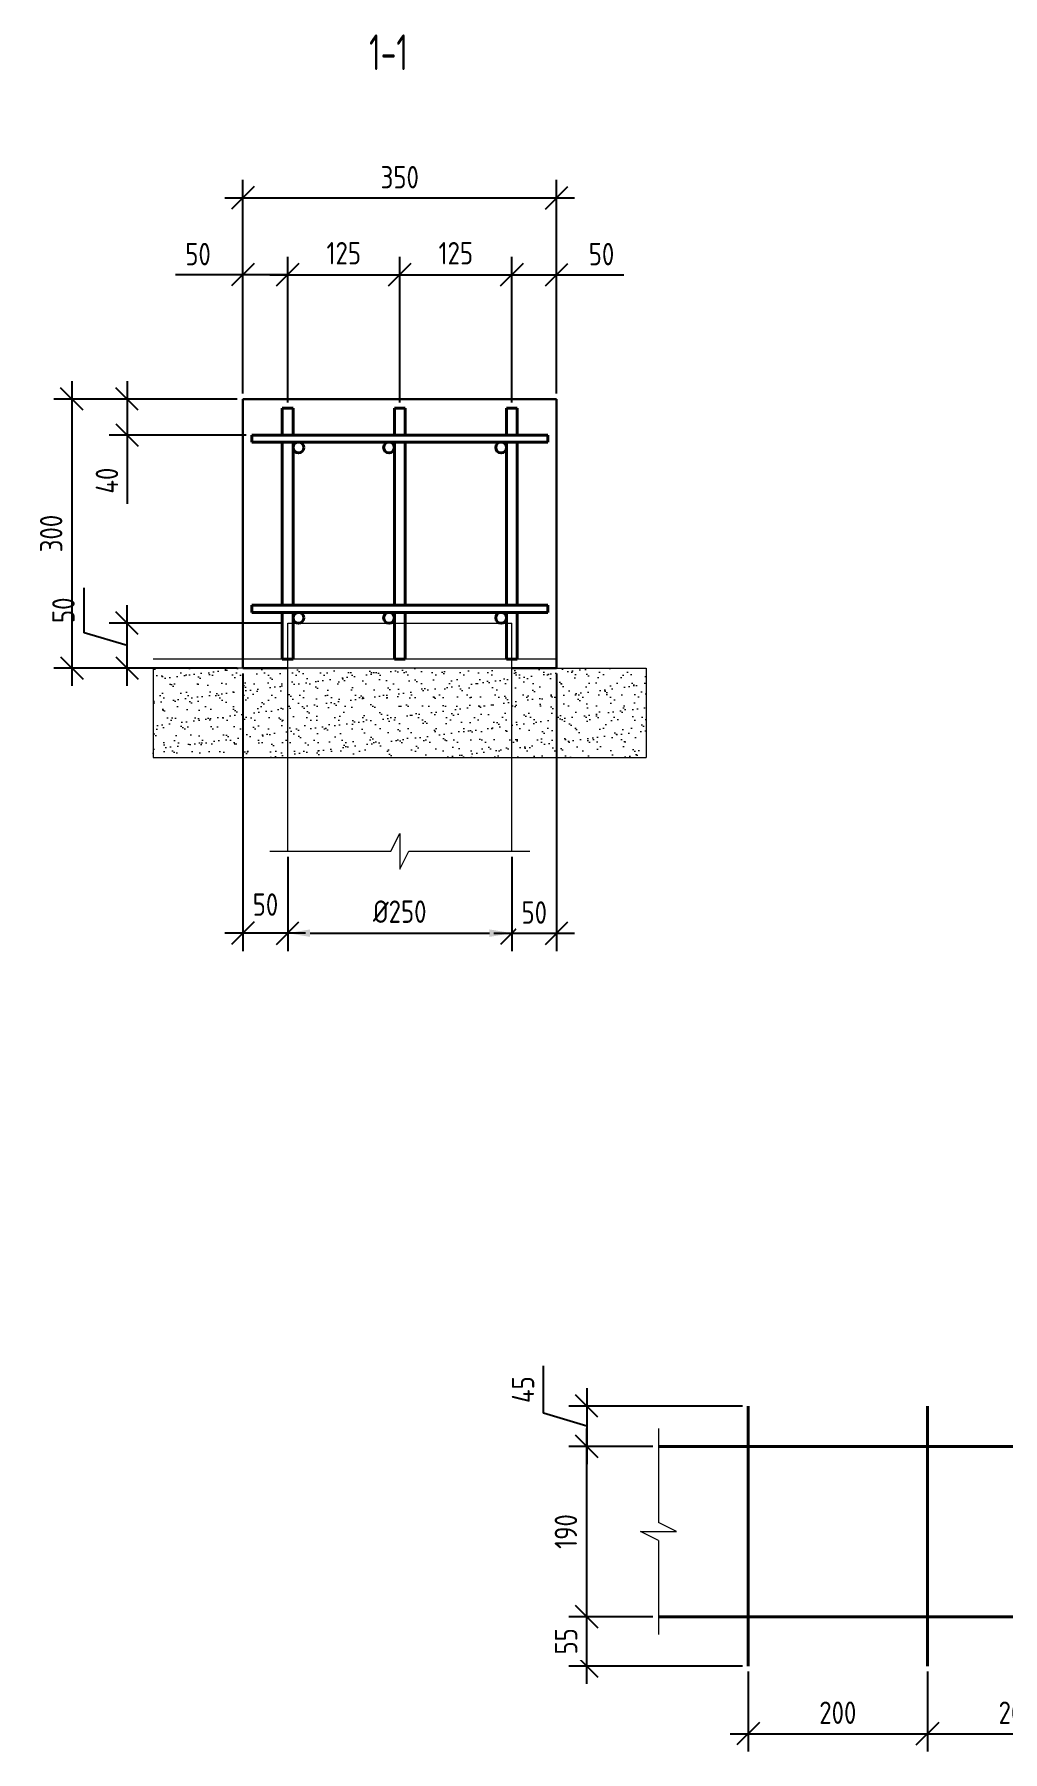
# Model space of a CAD drawing. Header units: millimetres. Extents: x -69913 to 106360, y -63759 to 35456.
# Drawn here: x 27492 to 28572, y -6684 to -4769 of the extents above; entities that cross this region are included whole.
import ezdxf

# ---------------------------------------------------------------- set-up
doc = ezdxf.new("R2010")
doc.units = ezdxf.units.MM
doc.header["$MEASUREMENT"] = 0
for name, color, linetype, lineweight in [('Арматура ОСН', 6, 'Continuous', 40), ('МОНОЛИТ', 2, 'Continuous', 30), ('размеры', 4, 'Continuous', 15), ('текст', 1, 'Continuous', 25), ('тонкая', 4, 'Continuous', 20)]:
    doc.layers.add(name, color=color, linetype=linetype, lineweight=lineweight)
doc.styles.add('style2', font='CS_Gost2304.shx')
doc.styles.add('ГОСТ 2.304', font='CS_Gost2304.shx')
doc.dimstyles.new('СПДС', dxfattribs={"dimscale": 100, "dimtxt": 2.5, "dimasz": 2.5, "dimexe": 2, "dimexo": 0.625, "dimgap": 1, "dimtad": 1, "dimdec": 0, "dimtxsty": 'ГОСТ 2.304', "dimblk": 'OBLIQUE', "dimblk1": 'OBLIQUE', "dimblk2": 'OBLIQUE', "dimcen": 2.5, "dimdle": 2, "dimadec": 0, "dimazin": 2, "dimtfac": 0.75, "dimtdec": 4, "dimtmove": 1, "dimatfit": 3, "dimfxl": 1, "dimtfill": 1, "dimtolj": 1, "dimarcsym": 1})

# ---------------------------------------------------------------- blocks, each defined once
blk = doc.blocks.new('_Oblique')
at = {"color": 0, "linetype": 'ByBlock', "lineweight": -2}
blk.add_line((-0.5, -0.5), (0.5, 0.5), dxfattribs=at)
blk = doc.blocks.new('*D109')
at = {"layer": 'размеры', "color": 0, "lineweight": -2, "ltscale": 10, "transparency": 16777216}
for p, q in [((27725, -5169.3), (27725, -5016.8)), ((27775, -5179.3), (27775, -5016.8)), ((27725, -5036.8), (27650, -5036.8)), ((27775, -5036.8), (27705, -5036.8))]:
    blk.add_line(p, q, dxfattribs=at)
at = {"layer": 'размеры', "color": 0, "lineweight": -2, "ltscale": 10, "transparency": 16777216, "xscale": 25, "yscale": 25, "zscale": 25, "rotation": 180}
blk.add_blockref('_Oblique', (27725, -5036.8), dxfattribs=at)
at = {"layer": 'размеры', "color": 0, "lineweight": -2, "ltscale": 10, "transparency": 16777216, "xscale": 25, "yscale": 25, "zscale": 25}
blk.add_blockref('_Oblique', (27775, -5036.8), dxfattribs=at)
at = {"layer": 'размеры', "color": 0, "ltscale": 10, "transparency": 16777216, "insert": (27675, -5013.8), "char_height": 25, "attachment_point": 5, "style": 'ГОСТ 2.304', "bg_fill": 3, "box_fill_scale": 1.25, "bg_fill_color": 256, "bg_fill_true_color": 13158600, "bg_fill_transparency": 0}
blk.add_mtext('\\A1;50', dxfattribs=at)
blk = doc.blocks.new('*D110')
at = {"layer": 'размеры', "color": 0, "lineweight": -2, "ltscale": 10, "transparency": 16777216}
for p, q in [((28025, -5179.3), (28025, -5016.8)), ((28075, -5169.3), (28075, -5016.8)), ((28005, -5036.8), (28075, -5036.8)), ((28075, -5036.8), (28150, -5036.8))]:
    blk.add_line(p, q, dxfattribs=at)
at = {"layer": 'размеры', "color": 0, "lineweight": -2, "ltscale": 10, "transparency": 16777216, "xscale": 25, "yscale": 25, "zscale": 25, "rotation": 180}
blk.add_blockref('_Oblique', (28025, -5036.8), dxfattribs=at)
at = {"layer": 'размеры', "color": 0, "lineweight": -2, "ltscale": 10, "transparency": 16777216, "xscale": 25, "yscale": 25, "zscale": 25}
blk.add_blockref('_Oblique', (28075, -5036.8), dxfattribs=at)
at = {"layer": 'размеры', "color": 0, "ltscale": 10, "transparency": 16777216, "insert": (28125, -5013.8), "char_height": 25, "attachment_point": 5, "style": 'ГОСТ 2.304', "bg_fill": 3, "box_fill_scale": 1.25, "bg_fill_color": 256, "bg_fill_true_color": 13158600, "bg_fill_transparency": 0}
blk.add_mtext('\\A1;50', dxfattribs=at)
blk = doc.blocks.new('*D93')
at = {"layer": 'размеры', "color": 0, "lineweight": -2, "ltscale": 10, "transparency": 16777216}
for p, q in [((27775, -5179.3), (27775, -5016.8)), ((27900, -5179.3), (27900, -5016.8)), ((27755, -5036.8), (27920, -5036.8))]:
    blk.add_line(p, q, dxfattribs=at)
at = {"layer": 'размеры', "color": 0, "lineweight": -2, "ltscale": 10, "transparency": 16777216, "xscale": 25, "yscale": 25, "zscale": 25, "rotation": 180}
blk.add_blockref('_Oblique', (27775, -5036.8), dxfattribs=at)
at = {"layer": 'размеры', "color": 0, "lineweight": -2, "ltscale": 10, "transparency": 16777216, "xscale": 25, "yscale": 25, "zscale": 25}
blk.add_blockref('_Oblique', (27900, -5036.8), dxfattribs=at)
at = {"layer": 'размеры', "color": 0, "ltscale": 10, "transparency": 16777216, "insert": (27837.5, -5012.8), "char_height": 25, "attachment_point": 5, "style": 'ГОСТ 2.304', "bg_fill": 3, "box_fill_scale": 1.25, "bg_fill_color": 256, "bg_fill_true_color": 13158600, "bg_fill_transparency": 0}
blk.add_mtext('\\A1;125', dxfattribs=at)
blk = doc.blocks.new('*D94')
at = {"layer": 'размеры', "color": 0, "lineweight": -2, "ltscale": 10, "transparency": 16777216}
for p, q in [((27900, -5179.3), (27900, -5016.8)), ((28025, -5179.3), (28025, -5016.8)), ((27880, -5036.8), (28045, -5036.8))]:
    blk.add_line(p, q, dxfattribs=at)
at = {"layer": 'размеры', "color": 0, "lineweight": -2, "ltscale": 10, "transparency": 16777216, "xscale": 25, "yscale": 25, "zscale": 25, "rotation": 180}
blk.add_blockref('_Oblique', (27900, -5036.8), dxfattribs=at)
at = {"layer": 'размеры', "color": 0, "lineweight": -2, "ltscale": 10, "transparency": 16777216, "xscale": 25, "yscale": 25, "zscale": 25}
blk.add_blockref('_Oblique', (28025, -5036.8), dxfattribs=at)
at = {"layer": 'размеры', "color": 0, "ltscale": 10, "transparency": 16777216, "insert": (27962.5, -5012.8), "char_height": 25, "attachment_point": 5, "style": 'ГОСТ 2.304', "bg_fill": 3, "box_fill_scale": 1.25, "bg_fill_color": 256, "bg_fill_true_color": 13158600, "bg_fill_transparency": 0}
blk.add_mtext('\\A1;125', dxfattribs=at)
blk = doc.blocks.new('*D111')
at = {"layer": 'размеры', "color": 0, "lineweight": -2, "ltscale": 10, "transparency": 16777216}
for p, q in [((27547.9, -5436.1), (27547.9, -5386.1)), ((27595.9, -5495.5), (27595.9, -5405.5)), ((27595.9, -5450.5), (27547.9, -5436.1)), ((27768.7, -5425.5), (27575.9, -5425.5)), ((27718.7, -5475.5), (27575.9, -5475.5))]:
    blk.add_line(p, q, dxfattribs=at)
at = {"layer": 'размеры', "color": 0, "lineweight": -2, "ltscale": 10, "transparency": 16777216, "xscale": 25, "yscale": 25, "zscale": 25}
for p, rotation in [((27595.9, -5425.5), 90), ((27595.9, -5475.5), 270)]:
    blk.add_blockref('_Oblique', p, dxfattribs=dict(at, rotation=rotation))
at = {"layer": 'размеры', "color": 0, "ltscale": 10, "transparency": 16777216, "insert": (27524.9, -5411.1), "char_height": 25, "attachment_point": 5, "rotation": 90, "style": 'ГОСТ 2.304', "bg_fill": 3, "box_fill_scale": 1.25, "bg_fill_color": 256, "bg_fill_true_color": 13158600, "bg_fill_transparency": 0}
blk.add_mtext('\\A1;50', dxfattribs=at)
blk = doc.blocks.new('*D112')
at = {"layer": 'размеры', "color": 0, "lineweight": -2, "ltscale": 10, "transparency": 16777216}
for p, q in [((27595.9, -5155.5), (27595.9, -5215.6)), ((27718.7, -5175.5), (27575.9, -5175.5)), ((27728.7, -5215.6), (27575.9, -5215.6)), ((27595.9, -5215.6), (27595.9, -5292.5))]:
    blk.add_line(p, q, dxfattribs=at)
at = {"layer": 'размеры', "color": 0, "lineweight": -2, "ltscale": 10, "transparency": 16777216, "xscale": 25, "yscale": 25, "zscale": 25}
for p, rotation in [((27595.9, -5175.5), 90), ((27595.9, -5215.6), 270)]:
    blk.add_blockref('_Oblique', p, dxfattribs=dict(at, rotation=rotation))
at = {"layer": 'размеры', "color": 0, "ltscale": 10, "transparency": 16777216, "insert": (27573.4, -5266.5), "char_height": 25, "attachment_point": 5, "rotation": 90, "style": 'ГОСТ 2.304', "bg_fill": 3, "box_fill_scale": 1.25, "bg_fill_color": 256, "bg_fill_true_color": 13158600, "bg_fill_transparency": 0}
blk.add_mtext('\\A1;40', dxfattribs=at)
blk = doc.blocks.new('*D113')
at = {"layer": 'размеры', "color": 0, "lineweight": -2, "ltscale": 10, "transparency": 16777216}
for p, q in [((27534.2, -5155.5), (27534.2, -5495.5)), ((27718.7, -5175.5), (27514.2, -5175.5)), ((27718.7, -5475.5), (27514.2, -5475.5))]:
    blk.add_line(p, q, dxfattribs=at)
at = {"layer": 'размеры', "color": 0, "lineweight": -2, "ltscale": 10, "transparency": 16777216, "xscale": 25, "yscale": 25, "zscale": 25}
for p, rotation in [((27534.2, -5175.5), 90), ((27534.2, -5475.5), 270)]:
    blk.add_blockref('_Oblique', p, dxfattribs=dict(at, rotation=rotation))
at = {"layer": 'размеры', "color": 0, "ltscale": 10, "transparency": 16777216, "insert": (27511.2, -5325.5), "char_height": 25, "attachment_point": 5, "rotation": 90, "style": 'ГОСТ 2.304', "bg_fill": 3, "box_fill_scale": 1.25, "bg_fill_color": 256, "bg_fill_true_color": 13158600, "bg_fill_transparency": 0}
blk.add_mtext('\\A1;300', dxfattribs=at)
blk = doc.blocks.new('*D95')
at = {"layer": 'размеры', "color": 0, "lineweight": -2, "ltscale": 10, "transparency": 16777216}
for p, q in [((27725, -5481.8), (27725, -5791.3)), ((27775, -5686.2), (27775, -5791.3)), ((27795, -5771.3), (27705, -5771.3))]:
    blk.add_line(p, q, dxfattribs=at)
at = {"layer": 'размеры', "color": 0, "ltscale": 10, "transparency": 16777216, "insert": (27750.2, -5739.4), "char_height": 25, "attachment_point": 5, "style": 'ГОСТ 2.304', "bg_fill": 3, "box_fill_scale": 1.25, "bg_fill_color": 256, "bg_fill_true_color": 13158600, "bg_fill_transparency": 0}
blk.add_mtext('\\A1;50', dxfattribs=at)
at = {"layer": 'размеры', "color": 0, "lineweight": -2, "ltscale": 10, "transparency": 16777216, "xscale": 25, "yscale": 25, "zscale": 25, "rotation": 180}
blk.add_blockref('_Oblique', (27725, -5771.3), dxfattribs=at)
at = {"layer": 'размеры', "color": 0, "lineweight": -2, "ltscale": 10, "transparency": 16777216, "xscale": 25, "yscale": 25, "zscale": 25}
blk.add_blockref('_Oblique', (27775, -5771.3), dxfattribs=at)
blk = doc.blocks.new('*D96')
at = {"layer": 'размеры', "color": 0, "lineweight": -2, "ltscale": 10, "transparency": 16777216}
for p, q in [((28075, -5481.8), (28075, -5791.3)), ((28025, -5686.2), (28025, -5791.3)), ((28005, -5771.3), (28095, -5771.3))]:
    blk.add_line(p, q, dxfattribs=at)
at = {"layer": 'размеры', "color": 0, "lineweight": -2, "ltscale": 10, "transparency": 16777216, "xscale": 25, "yscale": 25, "zscale": 25, "rotation": 180}
blk.add_blockref('_Oblique', (28025, -5771.3), dxfattribs=at)
at = {"layer": 'размеры', "color": 0, "lineweight": -2, "ltscale": 10, "transparency": 16777216, "xscale": 25, "yscale": 25, "zscale": 25}
blk.add_blockref('_Oblique', (28075, -5771.3), dxfattribs=at)
at = {"layer": 'размеры', "color": 0, "ltscale": 10, "transparency": 16777216, "insert": (28050, -5748.3), "char_height": 25, "attachment_point": 5, "style": 'ГОСТ 2.304', "bg_fill": 3, "box_fill_scale": 1.25, "bg_fill_color": 256, "bg_fill_true_color": 13158600, "bg_fill_transparency": 0}
blk.add_mtext('\\A1;50', dxfattribs=at)
blk = doc.blocks.new('*D97')
at = {"layer": 'размеры', "color": 0, "lineweight": -2, "ltscale": 0.001, "transparency": 16777216}
for p, q in [((27725, -5169.3), (27725, -4931)), ((28075, -5169.3), (28075, -4931)), ((27705, -4951), (28095, -4951))]:
    blk.add_line(p, q, dxfattribs=at)
at = {"layer": 'размеры', "color": 0, "lineweight": -2, "ltscale": 0.001, "transparency": 16777216, "xscale": 25, "yscale": 25, "zscale": 25, "rotation": 180}
blk.add_blockref('_Oblique', (27725, -4951), dxfattribs=at)
at = {"layer": 'размеры', "color": 0, "lineweight": -2, "ltscale": 0.001, "transparency": 16777216, "xscale": 25, "yscale": 25, "zscale": 25}
blk.add_blockref('_Oblique', (28075, -4951), dxfattribs=at)
at = {"layer": 'размеры', "color": 0, "ltscale": 0.001, "transparency": 16777216, "insert": (27900, -4928), "char_height": 25, "attachment_point": 5, "style": 'ГОСТ 2.304', "bg_fill": 3, "box_fill_scale": 1.25, "bg_fill_color": 256, "bg_fill_true_color": 13158600, "bg_fill_transparency": 0}
blk.add_mtext('\\A1;350', dxfattribs=at)
blk = doc.blocks.new('*D104')
at = {"layer": 'размеры', "color": 0, "lineweight": -2, "ltscale": 100, "transparency": 16777216}
for p, q in [((28060.5, -6306.9), (28060.5, -6254)), ((28108.5, -6278.8), (28108.5, -6363.8)), ((28282.3, -6298.8), (28088.5, -6298.8)), ((28108.5, -6321.3), (28060.5, -6306.9)), ((28182.3, -6343.8), (28088.5, -6343.8))]:
    blk.add_line(p, q, dxfattribs=at)
at = {"layer": 'размеры', "color": 0, "lineweight": -2, "ltscale": 100, "transparency": 16777216, "xscale": 25, "yscale": 25, "zscale": 25}
for p, rotation in [((28108.5, -6298.8), 90), ((28108.5, -6343.8), 270)]:
    blk.add_blockref('_Oblique', p, dxfattribs=dict(at, rotation=rotation))
at = {"layer": 'размеры', "color": 0, "ltscale": 100, "transparency": 16777216, "insert": (28037.5, -6280.5), "char_height": 25, "attachment_point": 5, "rotation": 90, "style": 'ГОСТ 2.304', "bg_fill": 3, "box_fill_scale": 1.25, "bg_fill_color": 256, "bg_fill_true_color": 13158600, "bg_fill_transparency": 0}
blk.add_mtext('\\A1;45', dxfattribs=at)
blk = doc.blocks.new('*D105')
at = {"layer": 'размеры', "color": 0, "lineweight": -2, "ltscale": 10, "transparency": 16777216}
for p, q in [((28108.5, -6608.8), (28108.5, -6513.8)), ((28182.3, -6533.8), (28088.5, -6533.8)), ((28282.3, -6588.8), (28088.5, -6588.8))]:
    blk.add_line(p, q, dxfattribs=at)
at = {"layer": 'размеры', "color": 0, "lineweight": -2, "ltscale": 10, "transparency": 16777216, "xscale": 25, "yscale": 25, "zscale": 25}
for p, rotation in [((28108.5, -6533.8), 90), ((28108.5, -6588.8), 270)]:
    blk.add_blockref('_Oblique', p, dxfattribs=dict(at, rotation=rotation))
at = {"layer": 'размеры', "color": 0, "ltscale": 10, "transparency": 16777216, "insert": (28085.5, -6561.3), "char_height": 25, "attachment_point": 5, "rotation": 90, "style": 'ГОСТ 2.304', "bg_fill": 3, "box_fill_scale": 1.25, "bg_fill_color": 256, "bg_fill_true_color": 13158600, "bg_fill_transparency": 0}
blk.add_mtext('\\A1;55', dxfattribs=at)
blk = doc.blocks.new('*D106')
at = {"layer": 'размеры', "color": 0, "lineweight": -2, "ltscale": 10, "transparency": 16777216}
for p, q in [((28108.5, -6553.8), (28108.5, -6323.8)), ((28182.3, -6343.8), (28088.5, -6343.8)), ((28182.3, -6533.8), (28088.5, -6533.8))]:
    blk.add_line(p, q, dxfattribs=at)
at = {"layer": 'размеры', "color": 0, "lineweight": -2, "ltscale": 10, "transparency": 16777216, "xscale": 25, "yscale": 25, "zscale": 25}
for p, rotation in [((28108.5, -6343.8), 90), ((28108.5, -6533.8), 270)]:
    blk.add_blockref('_Oblique', p, dxfattribs=dict(at, rotation=rotation))
at = {"layer": 'размеры', "color": 0, "ltscale": 10, "transparency": 16777216, "insert": (28085.3, -6438.8), "char_height": 25, "attachment_point": 5, "rotation": 90, "style": 'ГОСТ 2.304', "bg_fill": 3, "box_fill_scale": 1.25, "bg_fill_color": 256, "bg_fill_true_color": 13158600, "bg_fill_transparency": 0}
blk.add_mtext('\\A1;190', dxfattribs=at)
blk = doc.blocks.new('*D107')
at = {"layer": 'размеры', "color": 0, "lineweight": -2, "ltscale": 10, "transparency": 16777216}
for p, q in [((28288.6, -6595), (28288.6, -6684.3)), ((28488.6, -6595), (28488.6, -6684.3)), ((28268.6, -6664.3), (28508.6, -6664.3))]:
    blk.add_line(p, q, dxfattribs=at)
at = {"layer": 'размеры', "color": 0, "lineweight": -2, "ltscale": 10, "transparency": 16777216, "xscale": 25, "yscale": 25, "zscale": 25, "rotation": 180}
blk.add_blockref('_Oblique', (28288.6, -6664.3), dxfattribs=at)
at = {"layer": 'размеры', "color": 0, "lineweight": -2, "ltscale": 10, "transparency": 16777216, "xscale": 25, "yscale": 25, "zscale": 25}
blk.add_blockref('_Oblique', (28488.6, -6664.3), dxfattribs=at)
at = {"layer": 'размеры', "color": 0, "ltscale": 10, "transparency": 16777216, "insert": (28388.6, -6640.9), "char_height": 25, "attachment_point": 5, "style": 'ГОСТ 2.304', "bg_fill": 3, "box_fill_scale": 1.25, "bg_fill_color": 256, "bg_fill_true_color": 13158600, "bg_fill_transparency": 0}
blk.add_mtext('\\A1;200', dxfattribs=at)
blk = doc.blocks.new('*D89')
at = {"layer": 'размеры', "color": 0, "lineweight": -2, "ltscale": 10, "transparency": 16777216}
for p, q in [((28488.6, -6595), (28488.6, -6684.3)), ((28688.6, -6595), (28688.6, -6684.3)), ((28468.6, -6664.3), (28708.6, -6664.3))]:
    blk.add_line(p, q, dxfattribs=at)
at = {"layer": 'размеры', "color": 0, "lineweight": -2, "ltscale": 10, "transparency": 16777216, "xscale": 25, "yscale": 25, "zscale": 25, "rotation": 180}
blk.add_blockref('_Oblique', (28488.6, -6664.3), dxfattribs=at)
at = {"layer": 'размеры', "color": 0, "lineweight": -2, "ltscale": 10, "transparency": 16777216, "xscale": 25, "yscale": 25, "zscale": 25}
blk.add_blockref('_Oblique', (28688.6, -6664.3), dxfattribs=at)
at = {"layer": 'размеры', "color": 0, "ltscale": 10, "transparency": 16777216, "insert": (28588.6, -6640.9), "char_height": 25, "attachment_point": 5, "style": 'ГОСТ 2.304', "bg_fill": 3, "box_fill_scale": 1.25, "bg_fill_color": 256, "bg_fill_true_color": 13158600, "bg_fill_transparency": 0}
blk.add_mtext('\\A1;200', dxfattribs=at)
blk = doc.blocks.new('*D108')
at = {"layer": 'размеры', "color": 0, "lineweight": -2, "ltscale": 10, "transparency": 16777216}
for p, q in [((27775, -5686.2), (27775, -5791.3)), ((28025, -5686.2), (28025, -5791.3)), ((27800, -5771.3), (28000, -5771.3))]:
    blk.add_line(p, q, dxfattribs=at)
at = {"layer": 'размеры', "color": 0, "ltscale": 10, "transparency": 16777216}
for points in [[(27800, -5767.1), (27800, -5775.5), (27775, -5771.3)], [(28000, -5767.1), (28000, -5775.5), (28025, -5771.3)]]:
    blk.add_solid(points, dxfattribs=at)
at = {"layer": 'размеры', "color": 0, "ltscale": 10, "transparency": 16777216, "insert": (27900, -5747.3), "char_height": 25, "attachment_point": 5, "style": 'ГОСТ 2.304', "bg_fill": 3, "box_fill_scale": 1.25, "bg_fill_color": 256, "bg_fill_true_color": 13158600, "bg_fill_transparency": 0}
blk.add_mtext('\\A1;%%c250', dxfattribs=at)

msp = doc.modelspace()

# ---------------------------------------------------------------- hatches: boundary and pattern name
at = {"layer": 'тонкая'}
h = msp.add_hatch(dxfattribs=at)
h.set_pattern_fill('AR-SAND', color=256, scale=10)
h.set_pattern_definition([(37.5, (-186885.553, -76527.998), (-0.6299336, 19.2682377), [0, -15.2, 0, -17, 0, -16.25]), (7.5, (-186885.553, -76527.998), (17.697767, 28.2214607), [0, -8.2, 0, -13.7, 0, -5.25]), (327.5, (-186897.853, -76527.998), (31.1414186, 0.0565905), [0, -5, 0, -18, 0, -23.5]), (317.5, (-186897.853, -76527.998), (30.061266, 8.7767556), [0, -2.5, 0, -11.8, 0, -13.5])])
h.paths.add_polyline_path([(28175, -5475.5), (27625, -5475.5), (27625, -5575.5), (28175, -5575.5)])

# ---------------------------------------------------------------- linework, layer by layer
at = {"layer": 'Арматура ОСН', "ltscale": 20}
for p, q in [((27769, -5215.6), (27769, -5185.5)), ((27781, -5215.6), (27781, -5185.5)), ((27894, -5215.6), (27894, -5185.5)), ((27906, -5215.6), (27906, -5185.5)), ((28019, -5215.6), (28019, -5185.5)), ((28031, -5215.6), (28031, -5185.5)), ((27769, -5405.5), (27769, -5223.6)), ((27781, -5405.5), (27781, -5223.6)), ((27894, -5405.5), (27894, -5223.6)), ((27906, -5405.5), (27906, -5223.6)), ((28019, -5405.5), (28019, -5223.6)), ((28031, -5405.5), (28031, -5223.6)), ((27769, -5465.5), (27769, -5413.5)), ((27781, -5465.5), (27781, -5413.5)), ((27894, -5465.5), (27894, -5413.5)), ((27906, -5465.5), (27906, -5413.5)), ((28019, -5465.5), (28019, -5413.5)), ((28031, -5465.5), (28031, -5413.5)), ((28288.6, -6298.8), (28288.6, -6588.8)), ((28488.6, -6298.8), (28488.6, -6588.8)), ((29388.6, -6343.8), (28188.6, -6343.8)), ((29388.6, -6533.8), (28188.6, -6533.8))]:
    msp.add_line(p, q, dxfattribs=at)
at = {"layer": 'Арматура ОСН', "ltscale": 10}
for p, q in [((27735, -5215.6), (28065, -5215.6)), ((27735, -5223.6), (27735, -5215.6)), ((27735, -5223.6), (28065, -5223.6)), ((28065, -5223.6), (28065, -5215.6)), ((27735, -5405.5), (28065, -5405.5)), ((27735, -5413.5), (28065, -5413.5)), ((28065, -5413.5), (28065, -5405.5)), ((27894, -5465.5), (27906, -5465.5)), ((28019, -5465.5), (28031, -5465.5))]:
    msp.add_line(p, q, dxfattribs=at)
at = {"layer": 'Арматура ОСН', "ltscale": 100}
for centre in [(27787, -5229.6), (27888, -5229.6), (28013, -5229.6), (27787, -5419.5), (27888, -5419.5), (28013, -5419.5)]:
    msp.add_circle(centre, 6, dxfattribs=at)
at = {"layer": 'МОНОЛИТ', "ltscale": 20}
for p, q in [((28075, -5175.5), (27725, -5175.5)), ((27725, -5475.5), (27725, -5175.5)), ((28075, -5475.5), (28075, -5175.5)), ((27775, -5475.5), (27725, -5475.5)), ((28075, -5475.5), (28025, -5475.5))]:
    msp.add_line(p, q, dxfattribs=at)
at = {"layer": 'МОНОЛИТ', "lineweight": 15, "ltscale": 20}
for p, q in [((27775, -5680), (27775, -5425.5)), ((27775, -5425.5), (28025, -5425.5)), ((28025, -5680), (28025, -5425.5))]:
    msp.add_line(p, q, dxfattribs=at)
at = {"layer": 'тонкая', "ltscale": 10}
for p, q in [((28175, -5475.5), (28175, -5575.5)), ((27890, -5680), (27900, -5660)), ((27900, -5660), (27900, -5700)), ((27900, -5700), (27910, -5680))]:
    msp.add_line(p, q, dxfattribs=at)
at = {"layer": 'тонкая', "ltscale": 20}
for p, q in [((28188.6, -6323.8), (28188.6, -6428.8)), ((28208.6, -6438.8), (28188.6, -6428.8)), ((28188.6, -6448.8), (28168.6, -6438.8)), ((28168.6, -6438.8), (28208.6, -6438.8)), ((28188.6, -6448.8), (28188.6, -6553.8))]:
    msp.add_line(p, q, dxfattribs=at)

# ---------------------------------------------------------------- texts
at = {"layer": 'текст', "color": 0, "linetype": 'Continuous', "lineweight": 25, "ltscale": 15, "style": 'style2', "width": 0.8}
msp.add_text('1-1', height=40, dxfattribs=at).set_placement((27865.8, -4808.6))

# ---------------------------------------------------------------- next in the draw order: dimensions: what is measured, and where the dimension line sits
at = {"layer": 'размеры', "ltscale": 10}
dim = msp.add_linear_dim(base=(27775, -5036.8), p1=(27725, -5175.5), p2=(27775, -5185.5), dimstyle='СПДС', override={"dimscale": 10, "dimtmove": 0}, dxfattribs=at)
dim.commit()
dim.dimension.update_dxf_attribs({"geometry": '*D109', "text_midpoint": (27675, -5036.8), "dimtype": 160})
for base, p1, p2, override, picture, middle in [((28075, -5036.8), (28025, -5185.5), (28075, -5175.5), {"dimscale": 10, "dimtmove": 0}, '*D110', (28125, -5013.8)), ((28075, -5771.3), (28025, -5680), (28075, -5475.5), {"dimscale": 10}, '*D96', (28050, -5748.3))]:
    dim = msp.add_linear_dim(base=base, p1=p1, p2=p2, dimstyle='СПДС', override=override, dxfattribs=at)
    dim.commit()
    dim.dimension.update_dxf_attribs({"geometry": picture, "text_midpoint": middle})
for base, p1, p2, picture, middle in [((27595.9, -5425.5), (27725, -5475.5), (27775, -5425.5), '*D111', (27524.9, -5426.1)), ((28108.5, -6533.8), (28288.6, -6588.8), (28188.6, -6533.8), '*D105', (28085.5, -6561.3))]:
    dim = msp.add_linear_dim(base=base, p1=p1, p2=p2, angle=90, dimstyle='СПДС', override={"dimscale": 10}, dxfattribs=at)
    dim.commit()
    dim.dimension.update_dxf_attribs({"geometry": picture, "text_midpoint": middle})
at = {"layer": 'размеры', "ltscale": 100}
dim = msp.add_linear_dim(base=(28108.5, -6343.8), p1=(28288.6, -6298.8), p2=(28188.6, -6343.8), angle=90, dimstyle='СПДС', override={"dimscale": 10}, dxfattribs=at)
dim.commit()
dim.dimension.update_dxf_attribs({"geometry": '*D104', "text_midpoint": (28037.5, -6296.9)})

# ---------------------------------------------------------------- next in the draw order: linework, layer by layer
at = {"layer": 'Арматура ОСН', "ltscale": 10}
for p, q in [((27735, -5413.5), (27735, -5405.5)), ((27769, -5465.5), (27781, -5465.5))]:
    msp.add_line(p, q, dxfattribs=at)
at = {"layer": 'тонкая', "ltscale": 10}
for p, q in [((28075, -5475.5), (28175, -5475.5)), ((27910, -5680), (28045, -5680))]:
    msp.add_line(p, q, dxfattribs=at)

# ---------------------------------------------------------------- next in the draw order: dimensions: what is measured, and where the dimension line sits
at = {"layer": 'размеры', "ltscale": 10}
for base, p1, p2, picture, middle in [((27900, -5036.8), (27775, -5185.5), (27900, -5185.5), '*D93', (27837.5, -5012.8)), ((28488.6, -6664.3), (28288.6, -6588.8), (28488.6, -6588.8), '*D107', (28388.6, -6640.9))]:
    dim = msp.add_linear_dim(base=base, p1=p1, p2=p2, dimstyle='СПДС', override={"dimscale": 10}, dxfattribs=at)
    dim.commit()
    dim.dimension.update_dxf_attribs({"geometry": picture, "text_midpoint": middle})
for base, p1, p2, override, picture, middle in [((27595.9, -5215.6), (27725, -5175.5), (27735, -5215.6), {"dimscale": 10, "dimtmove": 0}, '*D112', (27573.4, -5266.5)), ((28108.5, -6343.8), (28188.6, -6533.8), (28188.6, -6343.8), {"dimscale": 10}, '*D106', (28085.3, -6438.8))]:
    dim = msp.add_linear_dim(base=base, p1=p1, p2=p2, angle=90, dimstyle='СПДС', override=override, dxfattribs=at)
    dim.commit()
    dim.dimension.update_dxf_attribs({"geometry": picture, "text_midpoint": middle})

# ---------------------------------------------------------------- next in the draw order: linework, layer by layer
at = {"layer": 'Арматура ОСН', "ltscale": 10}
msp.add_line((27769, -5185.5), (27781, -5185.5), dxfattribs=at)

# ---------------------------------------------------------------- next in the draw order: dimensions: what is measured, and where the dimension line sits
at = {"layer": 'размеры', "ltscale": 10}
for base, p1, p2, picture, middle in [((28025, -5036.8), (27900, -5185.5), (28025, -5185.5), '*D94', (27962.5, -5012.8)), ((28688.6, -6664.3), (28488.6, -6588.8), (28688.6, -6588.8), '*D89', (28588.6, -6640.9))]:
    dim = msp.add_linear_dim(base=base, p1=p1, p2=p2, dimstyle='СПДС', override={"dimscale": 10}, dxfattribs=at)
    dim.commit()
    dim.dimension.update_dxf_attribs({"geometry": picture, "text_midpoint": middle})
dim = msp.add_linear_dim(base=(27534.2, -5475.5), p1=(27725, -5175.5), p2=(27725, -5475.5), angle=90, dimstyle='СПДС', override={"dimscale": 10}, dxfattribs=at)
dim.commit()
dim.dimension.update_dxf_attribs({"geometry": '*D113', "text_midpoint": (27511.2, -5325.5)})

# ---------------------------------------------------------------- next in the draw order: linework, layer by layer
at = {"layer": 'Арматура ОСН', "ltscale": 10}
for p, q in [((27894, -5185.5), (27906, -5185.5)), ((28019, -5185.5), (28031, -5185.5))]:
    msp.add_line(p, q, dxfattribs=at)
at = {"layer": 'тонкая', "ltscale": 10}
for p, q in [((28075, -5465.5), (27625, -5465.5)), ((27625, -5475.5), (27625, -5575.5))]:
    msp.add_line(p, q, dxfattribs=at)

# ---------------------------------------------------------------- next in the draw order: dimensions: what is measured, and where the dimension line sits
at = {"layer": 'размеры', "ltscale": 0.001}
dim = msp.add_linear_dim(base=(28075, -4951), p1=(27725, -5175.5), p2=(28075, -5175.5), dimstyle='СПДС', override={"dimscale": 10}, dxfattribs=at)
dim.commit()
dim.dimension.update_dxf_attribs({"geometry": '*D97', "text_midpoint": (27900, -4928)})
at = {"layer": 'размеры', "ltscale": 10}
dim = msp.add_linear_dim(base=(27725, -5771.3), p1=(27775, -5680), p2=(27725, -5475.5), dimstyle='СПДС', override={"dimscale": 10, "dimtmove": 2}, dxfattribs=at)
dim.commit()
dim.dimension.update_dxf_attribs({"geometry": '*D95', "text_midpoint": (27750.2, -5739.4), "dimtype": 160})

# ---------------------------------------------------------------- next in the draw order: linework, layer by layer
at = {"layer": 'тонкая', "ltscale": 10}
for p, q in [((28075, -5475.5), (27625, -5475.5)), ((27625, -5575.5), (28175, -5575.5)), ((27755, -5680), (27890, -5680))]:
    msp.add_line(p, q, dxfattribs=at)

# ---------------------------------------------------------------- next in the draw order: dimensions: what is measured, and where the dimension line sits
at = {"layer": 'размеры', "ltscale": 10}
dim = msp.add_linear_dim(base=(28025, -5771.3), p1=(27775, -5680), p2=(28025, -5680), text='%%c<>', dimstyle='СПДС', override={"dimscale": 10, "dimsah": 1}, dxfattribs=at)
dim.commit()
dim.dimension.update_dxf_attribs({"geometry": '*D108', "text_midpoint": (27900, -5747.3)})

doc.saveas('drawing.dxf')
